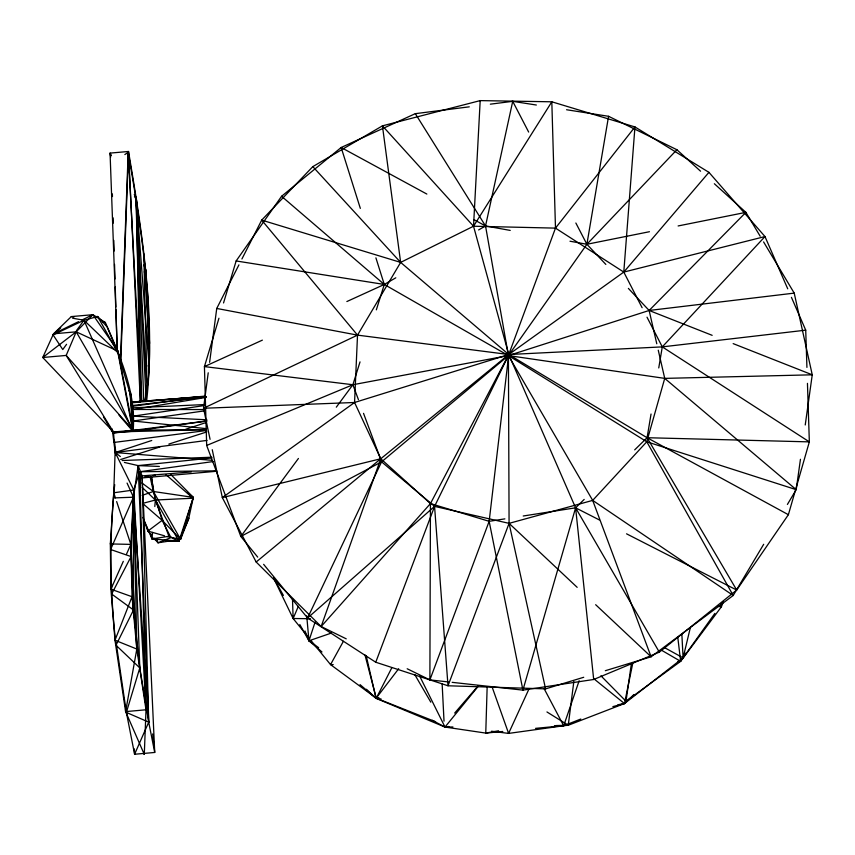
<?xml version="1.0" encoding="UTF-8"?>
<svg xmlns="http://www.w3.org/2000/svg" width="855" height="855" viewBox="0 0 855 855"><rect width="100%" height="100%" fill="white"/><g stroke="black" fill="none" stroke-linecap="round" stroke-linejoin="round"><path stroke-width="1.28" d="M787.733 288.83L764.979 236.557L708.934 172.347L634.955 126.935L555.483 228.125L508.757 354.526L430.45 503.584L429.883 679.896L448.234 681.916M146.643 401.038C155.738 317.472 142.39 233.757 128.528 151.485L110.06 153.098L117.285 349.834M109.686 427.329L113.127 432.961L132.835 431.219L133.102 416.171L130.078 393.589L117.958 352.752L107.067 326.802L97.662 316.51L95.033 316.66M114.314 439.833L116.152 455.48M487.158 686.789L485.758 733.088L445.006 727.06L376.05 698.353L360.03 684.609M115.19 449.88L113.736 492.779L110.338 543.93L110.904 589.181L114.987 640.245L125.61 711.617L144.292 754.388L146.013 709.789L139.771 471.736L213.216 461.55M120.427 361.398L128.186 152.361L124.841 154.552M120.769 361.751L128.528 151.485L140.37 402.31M504.877 518.867L489.156 521.315L430.45 503.584L380.774 458.761L354.558 402.491L357.518 335.128L400.642 262.4L473.531 226.222L555.483 228.125L623.787 272.082L642.116 307.704M141.513 400.781L128.186 152.361C136.693 201.577 144.538 250.985 148.065 300.853C148.727 334.145 152.286 368.665 144.623 401.273M124.403 462.437L138.136 465.601L142.101 475.893L154.723 752.453L134.598 754.26L126.369 712.418L116.12 642.586M346.243 638.845L321.149 626.523L256.179 562.013L380.774 458.761L508.757 354.526L623.787 272.082L634.955 126.935L551.817 101.798L480.189 100.612L473.531 226.222L508.757 354.526L575.607 507.827L659.323 652.151L593.691 679.49L522.918 690.124L452.156 682.343M152.671 733.932L154.723 752.453L148.717 722.154L139.803 667.894L115.981 645.247C109.932 591.906 109.066 538.062 114.709 484.646M206.461 429.552L133.188 430.257L118.076 351.223L92.885 314.693L76.213 331.826L66.188 355.434L113.491 431.999L133.188 430.257C136.202 392.552 120.213 356.364 105.357 322.485L92.885 314.693L71.318 316.585L53.523 333.813L42.75 357.497L113.491 431.999L114.249 442.42L206.547 430.493M152.553 532.441L151.987 538.917L156.999 539.986M154.808 506.513L155.375 500.025L151.271 477.026M407.183 668.76L429.883 679.896L489.156 521.315L508.757 354.526L400.642 262.4L312.823 166.618L261.705 220.109L241.922 258.98M125.6 708.945L125.61 711.617L146.013 709.789L136.821 649.041L132.044 596.726L110.904 589.181L111.535 583.89M573.833 681.553L568.254 725.254L535.519 728.364M208.225 372.801L203.533 408.263L210.074 439.342M209.614 362.296L216.743 308.452L238.93 264.868M800.451 459.285L796.208 489.648L787.402 504.439M805.239 424.967L812.25 374.811L794.22 293.115L763.59 241.933M600.905 675.792L625.999 701.25L631.385 663.63M651.05 414.023L647.085 437.717L634.688 449.869M658.756 367.939L662.283 346.884L764.979 236.557L623.787 272.082L708.934 172.347M583.719 677.278L545.576 688.874L448.009 685.774L375.751 662.24L434.564 506.384L508.415 355.584L586.893 244.274L608.568 116.301L566.555 109.739M125.61 711.617L136.821 649.041L133.765 490.001L139.771 471.736L216.732 470.827M134.395 748.937L134.598 754.26L148.717 722.154L126.369 712.418L139.803 667.894L133.508 609.978L131.082 556.573L110.605 549.498L111.107 546.922M556.263 725.553L568.254 725.254L624.471 703.558L632.753 663.352M170.979 474.653L193.316 497.396L188.613 519.006L178.962 541.151L165.891 541.301M110.883 541.354L110.338 543.93L130.847 544.389L136.821 649.041L114.987 640.245L132.044 596.726L130.847 544.389L133.765 490.001L115.222 452.541L112.229 429.103M612.875 706.615L624.471 703.558L683.092 657.869L690.231 628.115M363.525 413.339L381.587 461.839L434.564 506.384L509.078 523.356L592.686 500.389L646.786 441.768L664.73 378.38L658.254 350.187M584.189 499.416L575.607 507.827L522.918 690.124L489.156 521.315M659.323 652.151L736.7 590.046L788.385 514.699L809.343 441.875L807.451 383.361M218.944 318.231L204.431 366.603L206.675 445.455L240.811 536.459L257.708 557.107M223.54 302.959L236.14 260.957L281.573 196.287L341.166 147.498L415.327 113.662L469.288 106.832M187.224 492.33L193.316 497.396L180.576 539.302L178.064 539.687M360.03 361.889L352.88 384.739L336.304 407.172M376.339 309.852L384.29 284.459L375.901 257.836M321.982 651.959L308.965 640.79L315.078 622.141M144.762 521.828L151.987 538.917L178.962 541.151L193.027 498.209L166.062 474.771M491.529 731.228L508.607 733.408L563.691 725.767L579.166 680.719M723.319 601.845L721.406 606.772L680.655 661.332L625.999 701.25M680.847 659.237L683.092 657.869L685.144 653.017M308.933 637.99L293.137 618.528L298.342 606.334M110.605 549.498L133.476 497.204L138.136 465.601L211.858 457.949M110.904 589.181L123.302 561.34M126.529 554.072L130.847 544.389L116.654 501.586M528.946 689.055L508.607 733.408L492.191 687.217M794.22 293.115L649.137 310.472L508.415 355.584L381.587 461.839L307.576 617.994L375.751 662.24M115.981 645.247L133.508 609.978L133.476 497.204L127.064 483.075M391.75 667.905L376.264 698.193L435.569 721.738M343.4 641.293L330.543 664.613L376.264 698.193L378.936 698.225M763.697 544.272L733.205 595.475L651.104 656.79L605.329 670.705M664.485 647.609L683.092 657.869L714.866 613.377M720.295 605.778L722.625 602.529M66.562 344.319L62.768 349.545L53.106 334.904L60.78 327.775M76.394 330.714L83.972 320.251L97.662 316.51L117.958 352.752L132.835 431.219L206.846 421.023M298.427 458.462L240.811 536.459L381.587 461.839M144.271 271.997L145.81 269.945L143.864 265.007M398.676 668.717L376.05 698.353L366.421 689.258M432.192 720.273L445.006 727.06L478.351 686.138M454.668 713.07L478.18 685.828M430.45 503.584L321.149 626.523L380.774 458.761L222.332 497.621L212.254 449.709M569.996 241.217L586.893 244.274L676.904 149.732L700.555 171.203M617.93 704.744L624.471 703.558L633.918 694.506M151.25 534.995L147.883 531.083L162.151 520.353L153.376 491.497L150.031 476.513M806.928 367.394L805.72 330.158L662.283 346.884L508.757 354.526L354.558 402.491L222.332 497.621L256.179 562.013M186.775 519.69L188.912 518.173L180.576 539.302L167.099 536.545M312.823 166.618L382.431 125.845L480.189 100.612M346.863 301.548L384.29 284.459L395.79 277.811M478.629 229.942L485.533 225.955L510.221 230.412M78.575 321.651L53.523 333.813L76.213 331.826L118.076 351.223L116.034 349.631M82.144 319.909L92.885 314.693M53.106 334.904L83.972 320.251L117.958 352.752M262.367 340.14L204.431 366.603L352.88 384.739L508.415 355.584L664.73 378.38L812.25 374.811L733.163 343.614M206.675 445.455L352.88 384.739L358.437 399.659M554.403 725.724L563.691 725.767L580.802 719.034M142.154 495.366L153.376 491.497L193.316 497.396M299.795 624.503L308.965 640.79L331.387 633.063M116.024 454.999L115.222 452.541L151.741 440.485M185.749 429.263L205.895 422.605M120.715 459.488L159.981 446.919M168.852 444.076L206.857 431.903M142.635 503.392L155.375 500.025L193.027 498.209L189.981 495.676M575.853 223.005L586.893 244.274L649.447 231.716M678.122 225.955L745.891 212.361L760.191 236.247M498.583 730.779L485.758 733.088L502.783 731.474M206.108 397.404L133.829 409.46L204.388 409.556M174.302 540.274L157.983 542.818L153.772 537.923M523.217 516.003L575.607 507.827L599.302 519.915M178.567 538.554L178.962 541.151L168.937 536.288L151.987 538.917L150.726 533.777M131.499 414.077L133.102 416.171L204.409 405.537M419.752 676.241L445.006 727.06L448.864 726.494M128.72 390.585L130.441 392.627L133.091 421.002L204.463 410.881M145.008 476.695L147.626 476.342M152.863 475.626L155.482 475.273M132.974 406.2L205.082 396.56M120.341 456.538L115.222 452.541L207.049 440.389M103.476 416.962L113.127 432.961L206.846 420.959M490.343 104.171L512.722 101.339L536.352 105.026M378.915 697.872L376.264 698.193L364.935 654.834M678.015 661.652L680.655 661.332L677.694 636.612M132.204 405.537L206.076 396.944M132.097 402.791L204.976 396.122M145.457 476.641L148.086 476.395M141.267 478.009L216.743 471.244M191.189 471.96L142.101 475.893L148.717 722.154L133.476 497.204L113.491 497.941M203.64 396.57L132.429 402L206.098 396.549M133.102 407.824L204.409 404.575M354.558 402.491L203.533 408.263L357.518 335.128L508.757 354.526L647.085 437.717L788.385 514.699M122.19 460.514L211.848 457.233M113.491 431.999L206.483 429.67M333.215 664.592L330.543 664.613L311.434 641.058M677.994 661.364L680.655 661.332L661.449 650.185M445.006 727.06L452.936 726.985M273.728 578.354L293.137 618.528L310.418 618.689M159.351 466.435L138.136 465.601L148.717 722.154M133.102 416.171L206.867 419.794M115.222 452.541L211.837 460.289M133.091 421.002L206.579 428.654M717.527 606.334L721.406 606.772L720.925 604.164M381.074 698.93L376.05 698.353L366.229 655.828M236.14 260.957L384.29 284.459L508.415 355.584L646.786 441.768L796.208 489.648L664.73 378.38M71.318 316.585L73.936 317.045M102.739 322.025L105.357 322.485M72.611 318.199L83.972 320.251L132.835 431.219L130.078 393.589M216.743 308.452L357.518 335.128L261.705 220.109L400.642 262.4L382.431 125.845L473.531 226.222L551.817 101.798L555.483 228.125M564.599 724.345L568.254 725.254L546.954 711.959M143.009 517.414L147.883 531.083L164.545 535.818M712.162 335.331L649.137 310.472L628.382 288.402M608.568 116.301L676.904 149.732M626.544 533.819L736.7 590.046L647.085 437.717L809.343 441.875L662.283 346.884L647.011 317.194M426.848 194.064L341.166 147.498L360.329 208.374M473.798 219.575L485.533 225.955L508.415 355.584L509.078 523.356L545.576 688.874M508.415 355.584L592.686 500.389L733.205 595.475L646.786 441.768M304.957 630.979L308.965 640.79L318.648 647.673M133.508 609.978L111.652 594.043L131.082 556.573L133.476 497.204L139.803 667.894M141.962 483.022L153.376 491.497L180.576 539.302L162.151 520.353L143.693 504.29M593.562 678.528L624.471 703.558M281.573 196.287L384.29 284.459M714.353 183.729L745.891 212.361L649.137 310.472L656.779 343.785M577.168 587.332L509.078 523.356L448.009 685.774L434.564 506.384L307.576 617.994L263.629 564.332M595.657 604.699L651.104 656.79L592.686 500.389M142.219 487.446L155.375 500.025L178.962 541.151M586.893 244.274L605.832 264.419M133.188 430.257L66.188 355.434L42.75 357.497L76.213 331.826L133.188 430.257L130.441 392.627M118.995 415.092L132.835 431.219M147.979 317.675L149.507 319.866M134.481 196.65L135.966 198.798L147.231 392.466L143.768 253.86L149.604 343.411M276.09 580.855L277.49 583.089M415.327 113.662L485.533 225.955L512.722 101.339L528.657 132.055M111.407 155.396L110.06 153.098L110.722 156.967M134.278 194.48L136.298 197.933L149.24 368.12L148.172 365.705M414.75 674.574L430.824 702.179M273.568 577.969L283.4 595.422M544.069 688.574L563.691 725.767M162.151 520.353L170.947 537.635L157.983 542.818L157.245 540.253M791.431 297.337L805.72 330.158M155.375 500.025L168.937 536.288M146.707 297.145L148.065 300.853M111.77 429.21L113.127 432.961M115.404 497.813L113.736 492.779L133.765 490.001L146.013 709.789M147.049 527.193L147.883 531.083M151.645 476.972L153.376 491.497M575.607 507.827L593.691 679.49M306.721 615.857L308.965 640.79M144.1 751.727L144.292 754.388L144.249 751.716M681.863 634.282L683.092 657.869M442.142 683.904L444.023 721.182M140.402 402.32L136.298 197.933L146.141 401.006M136.298 197.933L143.779 401.305M145.81 269.945L149.24 368.12M292.474 598.586L293.137 618.528M112.368 193.903L112.454 196.565M113.106 217.833L113.277 223.155M113.801 240.437L114.132 251.081M114.538 264.377L114.998 279.008M115.243 286.981L115.853 306.934M115.938 309.585L117.124 348.156M135.966 198.798L141.748 400.781M139.771 471.736L140.177 497.065"/></g></svg>
